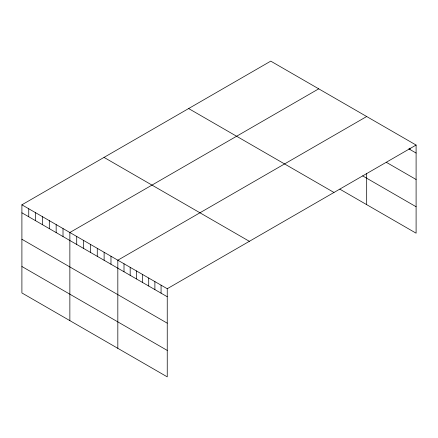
<?xml version="1.0" encoding="UTF-8"?>
<svg xmlns="http://www.w3.org/2000/svg" width="438" height="438" viewBox="0 0 438 438"><rect width="100%" height="100%" fill="white"/><g stroke="black" fill="none" stroke-linecap="round" stroke-linejoin="round"><path stroke-width="0.66" d="M21.9 204.814L167.245 288.73L167.245 376.861L21.9 292.945L21.9 204.814L270.755 61.139L416.1 145.055L416.1 233.186L339.844 189.161M318.722 88.832L69.861 232.507L69.861 320.638M366.683 116.524L117.827 260.199L117.827 348.33M167.245 288.73L416.1 145.055M408.802 148.838L416.1 153.048M386.338 162.312L416.1 179.492M362.686 175.901L416.1 206.741M188.636 108.553L333.975 192.468M104.025 157.401L249.364 241.316M21.9 212.813L167.245 296.729M21.9 239.257L167.245 323.173M21.9 266.501L167.245 350.416M409.924 148.154L409.924 149.484M366.683 173.443L366.683 204.655M161.069 285.165L161.069 293.159M154.888 281.596L154.888 289.595M148.712 278.031L148.712 286.025M142.536 274.462L142.536 282.461M136.36 270.898L136.36 278.897M130.179 267.333L130.179 275.327M124.003 263.764L124.003 271.763M110.973 256.241L110.973 264.24M104.124 252.288L104.124 260.281M97.269 248.33L97.269 256.329M90.42 244.377L90.42 252.37M83.565 240.418L83.565 248.417M76.716 236.465L76.716 244.459M63.012 228.554L63.012 236.547M56.157 224.595L56.157 232.594M49.308 220.642L49.308 228.636M42.453 216.684L42.453 224.678M35.604 212.726L35.604 220.725M28.749 208.773L28.749 216.766"/></g></svg>
